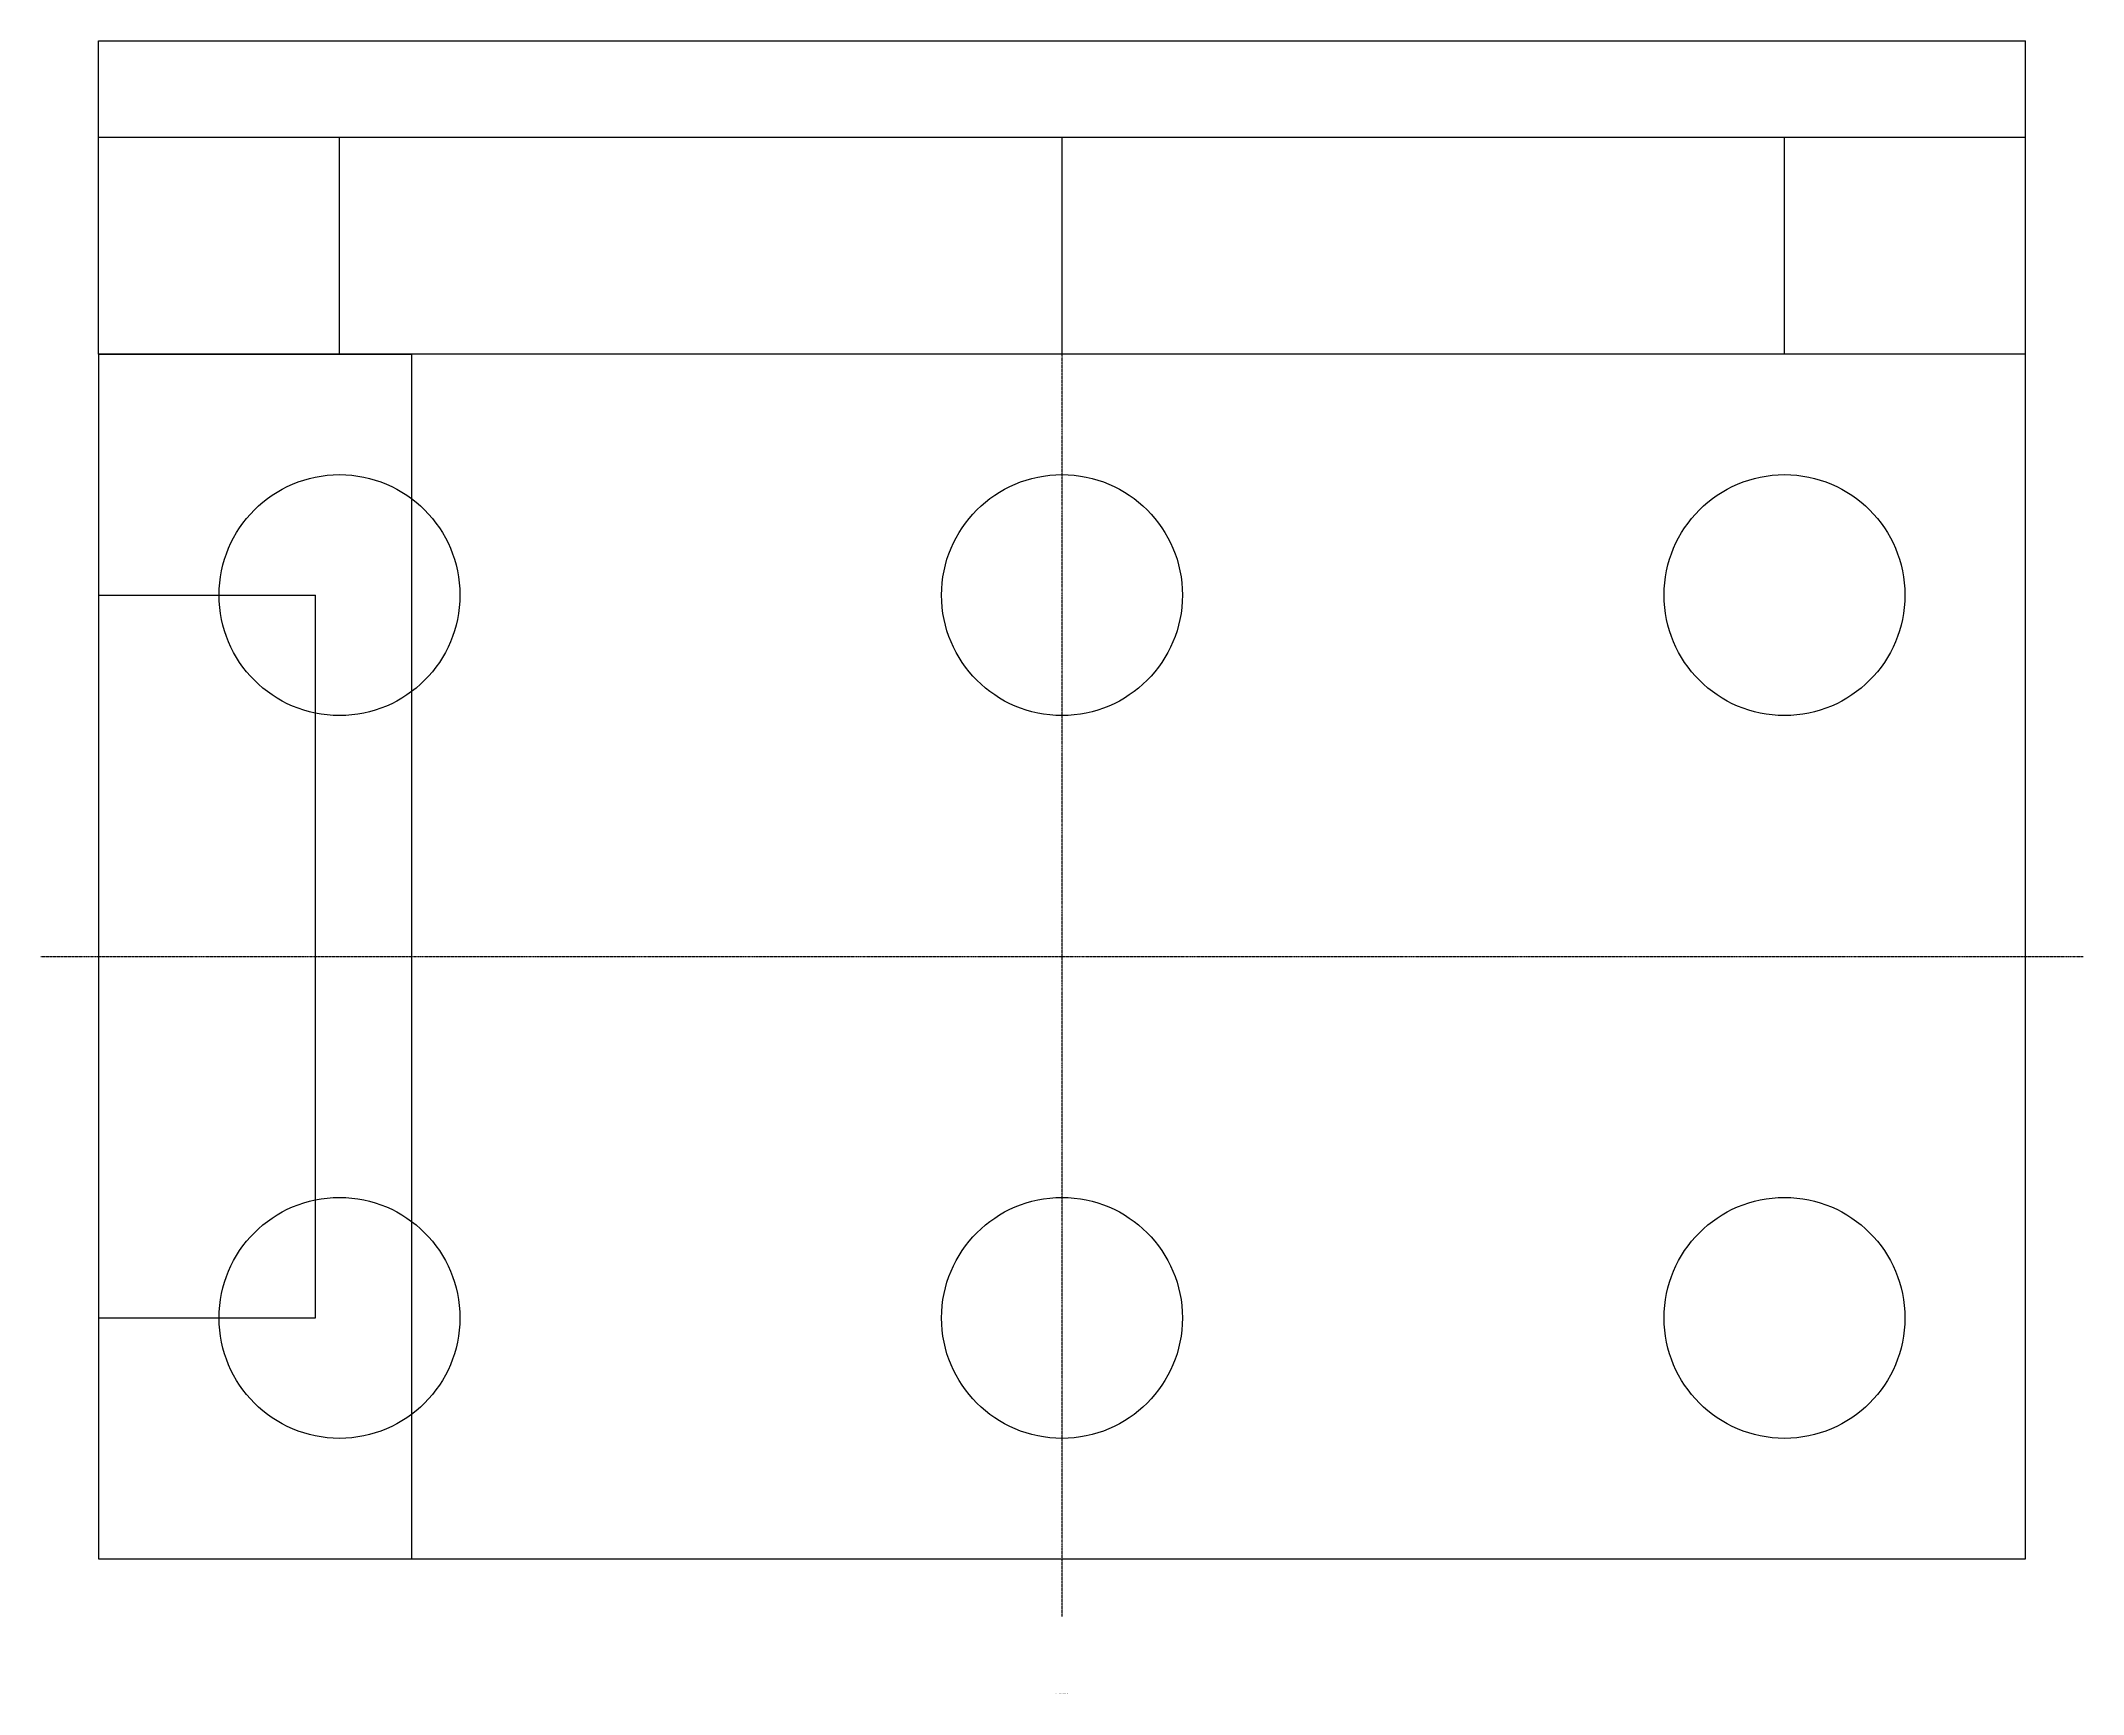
# Model space of a CAD drawing. Header units: millimetres. Extents: x -240 to 8240, y -562 to 6300.
import ezdxf
from ezdxf.enums import TextEntityAlignment as Align

# ---------------------------------------------------------------- set-up
doc = ezdxf.new("R2010")
doc.units = ezdxf.units.MM
doc.linetypes.add('CENTER', pattern=[5.08, 3.175, -0.635, 0.635, -0.635])
for name, color, linetype in [('BRG-CENTRE', 7, 'CENTER'), ('BRG-HIDDEN', 7, 'Continuous'), ('BRG-OUTLINE', 7, 'Continuous'), ('DIM', 7, 'Continuous'), ('TEXT', 7, 'Continuous')]:
    doc.layers.add(name, color=color, linetype=linetype)
doc.styles.add('OpenSansCondensed-Light', font='OpenSansCondensed-Light.ttf')
doc.dimstyles.new('EZDXF', dxfattribs={"dimtxt": 0.25, "dimasz": 0.175, "dimexe": 0.375, "dimexo": 0.125, "dimgap": 0.1, "dimtad": 1, "dimlfac": 100, "dimzin": 12, "dimdsep": 46, "dimtxsty": 'OpenSansCondensed-Light', "dimblk": 'ARCHTICK', "dimcen": 2.5, "dimazin": 3, "dimtfac": 0.5, "dimtmove": 2, "dimatfit": 3})

# ---------------------------------------------------------------- blocks, each defined once
blk = doc.blocks.new('_ARCHTICK')
at = {"color": 0, "linetype": 'BYBLOCK', "const_width": 0.15}
blk.add_lwpolyline([(-0.5, -0.5), (0.5, 0.5)], dxfattribs=at)

msp = doc.modelspace()

# ---------------------------------------------------------------- linework, layer by layer
at = {"layer": 'BRG-CENTRE'}
for points in [[(4000, -240), (4000, 5240)], [(-240, 2500), (8240, 2500)]]:
    msp.add_lwpolyline(points, dxfattribs=at)
at = {"layer": 'BRG-HIDDEN'}
for centre in [(1000, 4000), (4000, 4000), (7000, 4000), (1000, 1000), (4000, 1000), (7000, 1000)]:
    msp.add_circle(centre, 500, dxfattribs=at)
at = {"layer": 'BRG-OUTLINE'}
msp.add_lwpolyline([(0, 0), (8000, 0), (8000, 5000), (0, 5000)], close=True, dxfattribs=at)

# ---------------------------------------------------------------- texts
at = {"layer": 'TEXT'}
msp.add_text('2 × 3 PILES Ø1000 — PLAN', height=3, dxfattribs=at).set_placement((4000, -560), align=Align.MIDDLE_CENTER)

# ---------------------------------------------------------------- dimensions: what is measured, and where the dimension line sits
at = {"layer": 'DIM'}
for base, p1, p2 in [((0, 6300), (0, 5000), (8000, 5000)), ((0, 5900), (0, 5000), (1000, 5000)), ((1000, 5900), (1000, 5000), (4000, 5000)), ((4000, 5900), (4000, 5000), (7000, 5000)), ((7000, 5900), (7000, 5000), (8000, 5000))]:
    msp.add_linear_dim(base=base, p1=p1, p2=p2, dimstyle='EZDXF', dxfattribs=at).render()
for base, p1, p2 in [((1300, 0), (0, 0), (0, 5000)), ((900, 1000), (0, 1000), (0, 4000))]:
    msp.add_linear_dim(base=base, p1=p1, p2=p2, angle=90, dimstyle='EZDXF', dxfattribs=at).render()

doc.saveas('drawing.dxf')
